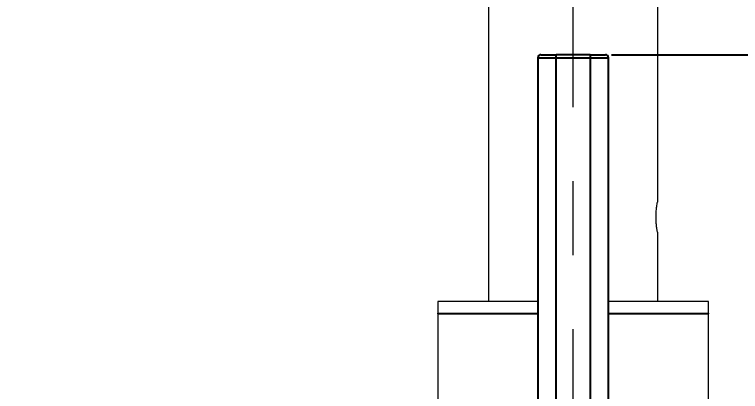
# Model space of a CAD drawing. Header units: inches. Extents: x 6245 to 6839, y 405 to 1245.
# Drawn here: x 6647.1 to 6767.8, y 738.3 to 800.9 of the extents above; entities that cross this region are included whole.
import ezdxf

# ---------------------------------------------------------------- set-up
doc = ezdxf.new("R2010")
doc.units = ezdxf.units.IN
doc.header["$LTSCALE"] = 4.84
doc.header["$MEASUREMENT"] = 0
doc.header["$PDMODE"] = 3
doc.header["$PDSIZE"] = 0.3125
doc.linetypes.add('CENTERX2', pattern=[20.32, 12.7, -2.54, 2.54, -2.54])
doc.layers.get('0').update_dxf_attribs({"linetype": 'CONTINUOUS', "lineweight": 13})
doc.layers.get('Defpoints').update_dxf_attribs({"color": 3, "linetype": 'CONTINUOUS'})
doc.layers.add('CENTER', color=1, linetype='CENTERX2', lineweight=15)
doc.layers.add('DIM', color=3, linetype='CONTINUOUS', lineweight=9)
doc.styles.get("Standard").update_dxf_attribs({"font": 'arial.ttf', "width": 0.8})
doc.dimstyles.get("Standard").update_dxf_attribs({"dimtxt": 7, "dimasz": 7, "dimexe": 0.125, "dimexo": 0.0625, "dimgap": 0.09, "dimtad": 0, "dimtih": 1, "dimtoh": 1, "dimdec": 1, "dimzin": 4, "dimdsep": 46, "dimtxsty": 'Standard', "dimcen": 0.09, "dimclrd": 3, "dimclre": 3, "dimclrt": 4, "dimadec": 0, "dimazin": 0, "dimtp": 0.01, "dimtm": 0.01, "dimtfac": 1, "dimtdec": 1, "dimtofl": 0, "dimtmove": 0, "dimatfit": 3, "dimfxl": 1, "dimtolj": 1, "dimtzin": 4, "dimarcsym": 0})
doc.dimstyles.new('사본(2) DIMSTYLE_1', dxfattribs={"dimtxt": 7, "dimasz": 7, "dimexe": 1, "dimexo": 1, "dimgap": 3, "dimtad": 1, "dimtih": 1, "dimtoh": 1, "dimdec": 1, "dimdsep": 46, "dimtxsty": 'Standard', "dimcen": 0, "dimclrd": 3, "dimclre": 3, "dimclrt": 4, "dimadec": 1, "dimazin": 0, "dimtp": 0.3, "dimtm": 0.3, "dimtfac": 1, "dimtdec": 1, "dimtofl": 0, "dimtmove": 0, "dimatfit": 3, "dimfxl": 1, "dimtolj": 1, "dimtzin": 0, "dimarcsym": 0})

# ---------------------------------------------------------------- blocks, each defined once
blk = doc.blocks.new('*D21')
at = {"layer": 'Defpoints', "color": 0, "transparency": 16777216}
for p in [(6518.55, 864.47), (6500.83, 644.77), (6714.09, 644.77)]:
    blk.add_point(p, dxfattribs=at)
at = {"layer": 'DIM', "color": 3, "lineweight": -2, "transparency": 16777216}
for p, q in [((6518.49, 864.47), (6500.71, 864.47)), ((6500.83, 857.47), (6500.83, 760.19)), ((6500.83, 651.77), (6500.83, 749.05)), ((6714.03, 644.77), (6500.71, 644.77))]:
    blk.add_line(p, q, dxfattribs=at)
at = {"layer": 'DIM', "color": 3, "transparency": 16777216}
for points in [[(6499.67, 857.47), (6502, 857.47), (6500.83, 864.47)], [(6499.67, 651.77), (6502, 651.77), (6500.83, 644.77)]]:
    blk.add_solid(points, dxfattribs=at)
at = {"layer": 'DIM', "color": 4, "transparency": 16777216, "insert": (6500.83, 754.62), "char_height": 7, "attachment_point": 5}
blk.add_mtext('\\A1;219.7', dxfattribs=at)
blk = doc.blocks.new('*D25')
at = {"color": 3, "lineweight": -2, "transparency": 16777216}
for p, q in [((6746.29, 794.24), (6792.57, 794.24)), ((6791.57, 787.24), (6791.57, 726.08)), ((6791.57, 651.77), (6791.57, 712.93)), ((6766.79, 644.77), (6792.57, 644.77))]:
    blk.add_line(p, q, dxfattribs=at)
at = {"color": 3, "transparency": 16777216}
for points in [[(6790.41, 787.24), (6792.74, 787.24), (6791.57, 794.24)], [(6790.41, 651.77), (6792.74, 651.77), (6791.57, 644.77)]]:
    blk.add_solid(points, dxfattribs=at)
at = {"layer": 'Defpoints', "color": 0, "transparency": 16777216}
for p in [(6745.29, 794.24), (6765.79, 644.77), (6791.57, 644.77)]:
    blk.add_point(p, dxfattribs=at)
at = {"color": 4, "transparency": 16777216, "insert": (6791.57, 719.51), "char_height": 7, "attachment_point": 5}
blk.add_mtext('\\A1;149.5', dxfattribs=at)

msp = doc.modelspace()

# ---------------------------------------------------------------- linework, layer by layer
at = {"lineweight": -3, "extrusion": (-1, -2.22045e-16, 0)}
for p, q in [((6734.592, 794.241), (6737.092, 794.241)), ((6742.792, 794.241), (6737.092, 794.241)), ((6737.092, 793.741), (6737.092, 794.241)), ((6742.792, 794.241), (6745.292, 794.241)), ((6742.792, 794.241), (6742.792, 793.741)), ((6734.092, 793.741), (6737.092, 793.741)), ((6734.092, 793.741), (6734.092, 724.424)), ((6737.092, 793.741), (6742.792, 793.741)), ((6737.092, 725.229), (6737.092, 793.741)), ((6742.792, 793.741), (6745.792, 793.741)), ((6742.792, 793.741), (6742.792, 725.229)), ((6745.792, 724.424), (6745.792, 793.741))]:
    msp.add_line(p, q, dxfattribs=at)
at = {"lineweight": -3}
for centre, start, end in [((6734.592, 793.741), 90, 180), ((6745.292, 793.741), 0, 90)]:
    msp.add_arc(centre, 0.5, start, end, dxfattribs=at)
for points, degree in [([(6725.942, 753.269), (6725.942, 847.21), (6725.942, 941.151)], 2), ([(6753.942, 941.151), (6753.942, 855.46), (6753.942, 769.769)], 2), ([(6753.942, 764.769), (6753.942, 764.769), (6753.924, 764.868), (6753.852, 765.311), (6753.769, 765.992), (6753.715, 766.823), (6753.715, 767.715), (6753.769, 768.545), (6753.852, 769.227), (6753.924, 769.67), (6753.942, 769.769), (6753.942, 769.769)], 3), ([(6753.942, 764.769), (6753.942, 759.019), (6753.942, 753.269)], 2), ([(6717.442, 753.269), (6717.442, 752.269), (6717.442, 751.269)], 2), ([(6762.442, 751.269), (6762.442, 752.269), (6762.442, 753.269)], 2), ([(6717.442, 751.269), (6717.442, 702.519), (6717.442, 653.769)], 2), ([(6762.442, 677.769), (6762.442, 739.019), (6762.442, 751.269)], 2)]:
    msp.add_open_spline(points, degree=degree)
for points, weights in [([(6734.092, 753.269), (6717.442, 753.269), (6717.442, 753.269)], [0.914536434241, 0.75905069236, 1]), ([(6762.442, 753.269), (6762.442, 753.269), (6745.792, 753.269)], [1, 0.75905069236, 0.914536434241])]:
    msp.add_rational_spline(points, weights, degree=2)
for points, weights in [([(6717.442, 751.269), (6717.442, 751.269), (6734.092, 751.269)], [1, 0.75905069236, 0.914536434241]), ([(6745.792, 751.269), (6762.442, 751.269), (6762.442, 751.269)], [0.914536434241, 0.75905069236, 1])]:
    msp.add_rational_spline(points, weights, degree=2, dxfattribs=at)
at = {"layer": 'CENTER'}
msp.add_line((6739.942, 490.457), (6739.942, 941.151), dxfattribs=at)

# ---------------------------------------------------------------- dimensions: what is measured, and where the dimension line sits
at = {"color": 6}
dim = msp.add_linear_dim(base=(6791.573, 644.769), p1=(6745.292, 794.241), p2=(6765.792, 644.769), angle=90, dimstyle='사본(2) DIMSTYLE_1', dxfattribs=at)
dim.commit()
dim.dimension.update_dxf_attribs({"geometry": '*D25', "text_midpoint": (6791.573, 719.505)})
at = {"layer": 'DIM'}
dim = msp.add_linear_dim(base=(6500.832, 644.769), p1=(6518.55, 864.473), p2=(6714.092, 644.769), angle=90, dimstyle='Standard', override={"dimgap": 2}, dxfattribs=at)
dim.commit()
dim.dimension.update_dxf_attribs({"geometry": '*D21', "text_midpoint": (6500.832, 754.621)})

doc.saveas('drawing.dxf')
